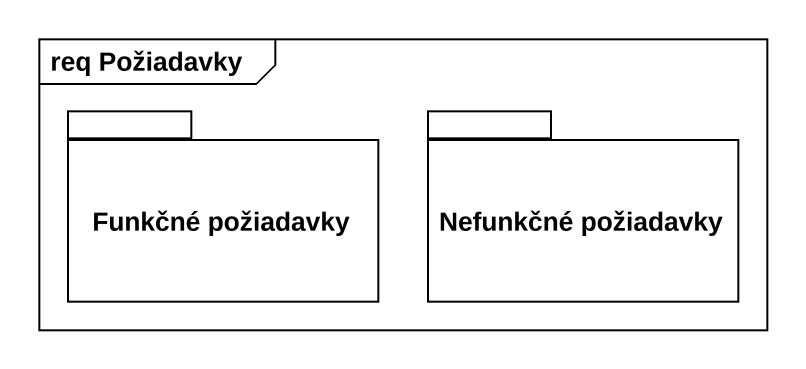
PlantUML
@startuml
mainframe req Požiadavky
package "Funkčné požiadavky" as Funkčné_požiadavky {
}
package "Nefunkčné požiadavky" as Nefunkčné_požiadavky {
}
@enduml
